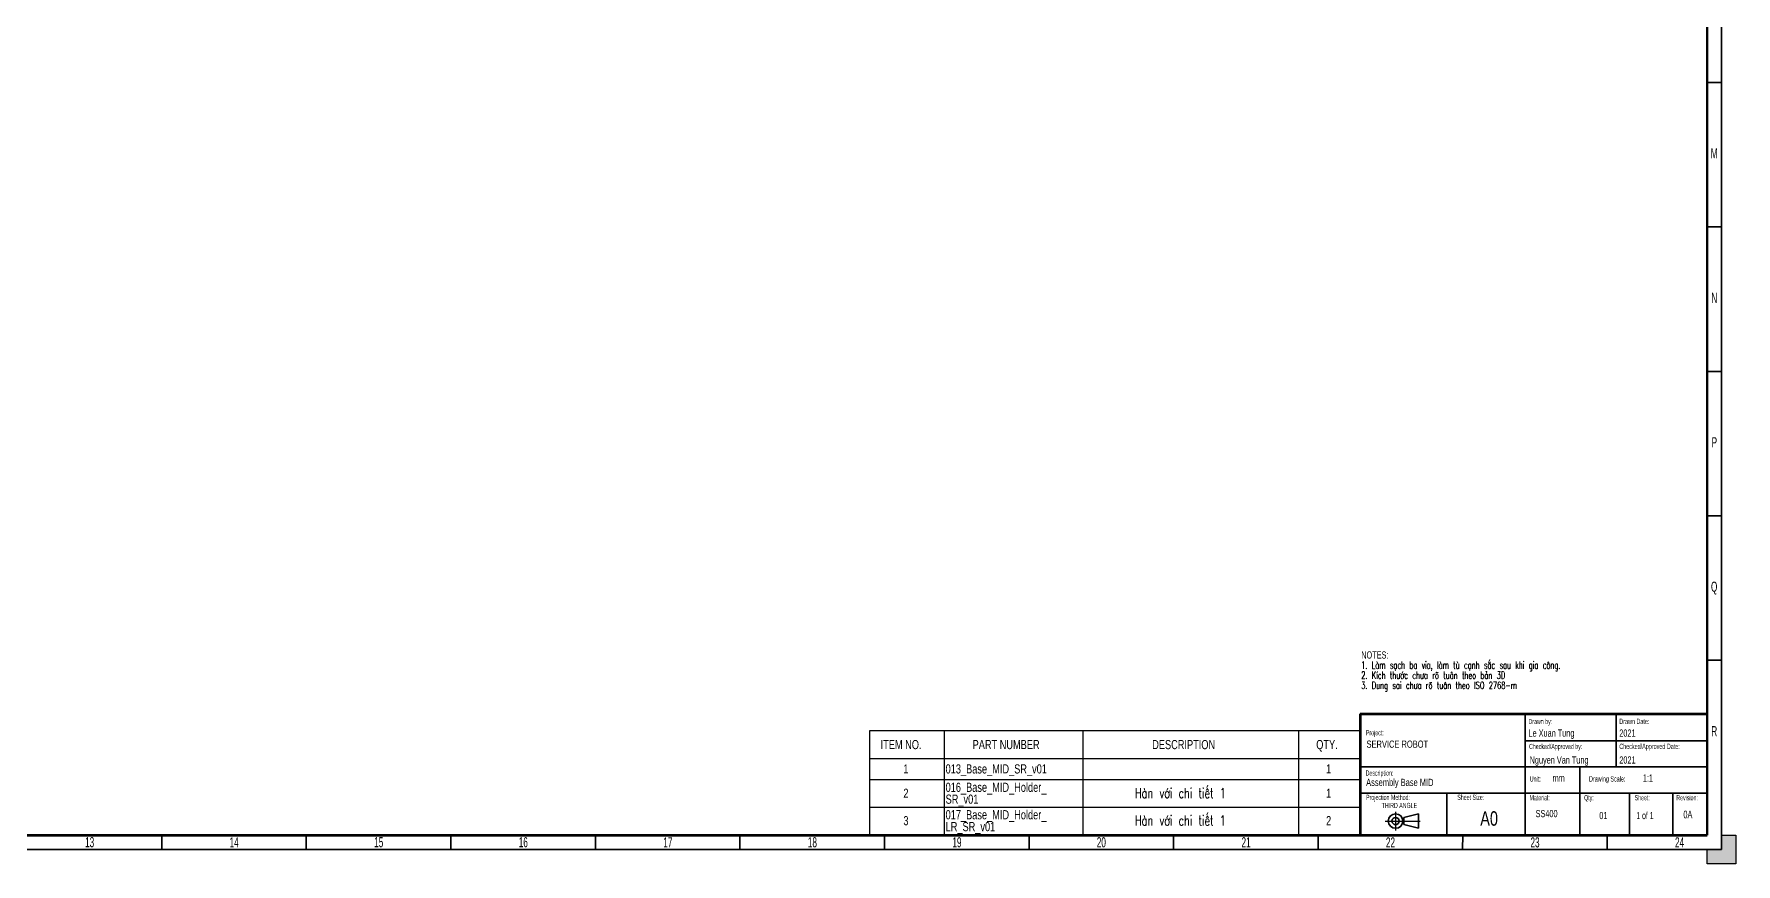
# Model space of a CAD drawing. Header units: millimetres. Extents: x 0 to 1189, y 0 to 841.
# Drawn here: x 600 to 1189, y 0 to 287 of the extents above; entities that cross this region are included whole.
import ezdxf

# ---------------------------------------------------------------- set-up
doc = ezdxf.new("R2010")
doc.units = ezdxf.units.MM
doc.layers.add('BORDER', color=7, linetype='Continuous')
doc.layers.add('TRIM', color=7, linetype='Continuous')
doc.styles.add('SLDTEXTSTYLE0', font='TXT', dxfattribs={"width": 0.605})
doc.styles.add('SLDTEXTSTYLE1', font='TXT', dxfattribs={"width": 0.57})
doc.styles.add('SLDTEXTSTYLE2', font='TXT', dxfattribs={"width": 0.75})
doc.styles.add('SLDTEXTSTYLE3', font='TXT', dxfattribs={"width": 0.605, "bigfont": 'bigfont'})
doc.styles.add('SLDTEXTSTYLE4', font='TXT', dxfattribs={"width": 0.694444, "bigfont": 'bigfont'})

# ---------------------------------------------------------------- blocks, each defined once
blk = doc.blocks.new('SW_NOTE_0')
at = {"layer": 'BORDER', "color": 0, "char_height": 1.8, "attachment_point": 1, "style": 'SLDTEXTSTYLE0'}
for s, insert in [('Projection Method:', (0, 2.32)), ('THIRD ANGLE', (5.4, -0.48))]:
    blk.add_mtext(s, dxfattribs=dict(at, insert=insert))
blk = doc.blocks.new('SW_NOTE_1')
at = {"layer": 'BORDER', "color": 0, "char_height": 2.5, "attachment_point": 1}
for s, insert, style in [('NOTES:', (0, 3.22), 'SLDTEXTSTYLE0'), ('1. Làm sạch ba via, làm tù cạnh sắc sau khi gia công.', (0, -0.29), 'SLDTEXTSTYLE3'), ('2. Kích thước chưa rõ tuân theo bản 3D', (0, -3.79), 'SLDTEXTSTYLE3'), ('3. Dung sai chưa rõ tuân theo ISO 2768-m', (0, -7.29), 'SLDTEXTSTYLE3')]:
    blk.add_mtext(s, dxfattribs=dict(at, insert=insert, style=style))
blk = doc.blocks.new('SW_TABLEANNOTATION_0')
at = {"layer": 'BORDER', "color": 0}
for p, q in [((0, 0), (0, -35.85)), ((169.87, 0), (0, 0)), ((25.88, 0), (25.88, -9.51)), ((73.82, 0), (73.82, -9.51)), ((148.44, 0), (148.44, -9.51)), ((169.87, -35.85), (169.87, 0)), ((0, -9.51), (169.87, -9.51)), ((25.88, -9.51), (25.88, -35.85)), ((73.82, -9.51), (73.82, -35.85)), ((148.44, -9.51), (148.44, -35.85)), ((0, -16.83), (169.87, -16.83)), ((0, -26.34), (169.87, -26.34)), ((0, -35.85), (169.87, -35.85))]:
    blk.add_line(p, q, dxfattribs=at)
at = {"layer": 'BORDER', "color": 0, "attachment_point": 1}
for s, insert, char_height, style in [('ITEM NO.', (3.9, -3.12), 3.175, 'SLDTEXTSTYLE2'), ('PART NUMBER', (35.72, -3.12), 3.175, 'SLDTEXTSTYLE2'), ('DESCRIPTION', (97.84, -3.12), 3.175, 'SLDTEXTSTYLE2'), ('QTY.', (154.57, -3.12), 3.175, 'SLDTEXTSTYLE2'), ('1', (11.77, -11.54), 3.17, 'SLDTEXTSTYLE2'), ('013_Base_MID_SR_v01', (26.38, -11.54), 3.175, 'SLDTEXTSTYLE2'), ('1', (157.98, -11.54), 3.17, 'SLDTEXTSTYLE2'), ('2', (11.77, -19.96), 3.17, 'SLDTEXTSTYLE2'), ('016_Base_MID_Holder_', (26.38, -17.9), 3.175, 'SLDTEXTSTYLE2'), ('SR_v01', (26.38, -22.01), 3.175, 'SLDTEXTSTYLE2'), ('Hàn với chi tiết 1', (91.93, -19.75), 3.5, 'SLDTEXTSTYLE4'), ('1', (157.98, -19.96), 3.17, 'SLDTEXTSTYLE2'), ('3', (11.77, -29.46), 3.17, 'SLDTEXTSTYLE2'), ('017_Base_MID_Holder_', (26.38, -27.41), 3.175, 'SLDTEXTSTYLE2'), ('Hàn với chi tiết 1', (91.93, -29.25), 3.5, 'SLDTEXTSTYLE4'), ('2', (157.98, -29.46), 3.17, 'SLDTEXTSTYLE2'), ('LR_SR_v01', (26.38, -31.52), 3.175, 'SLDTEXTSTYLE2')]:
    blk.add_mtext(s, dxfattribs=dict(at, insert=insert, char_height=char_height, style=style))

msp = doc.modelspace()

# ---------------------------------------------------------------- hatches: boundary and pattern name
at = {"layer": 'TRIM'}
msp.add_hatch(color=256, dxfattribs=at).paths.add_polyline_path([(1189, 10), (1184, 10), (1184, 5), (1179, 5), (1179, 0), (1189, 0)], flags=0)

# ---------------------------------------------------------------- linework, layer by layer
at = {"layer": 'BORDER', "lineweight": 35}
for p, q in [((1184, 836), (1184, 5)), ((1179, 270.5), (1184, 270.5)), ((1179, 220.5), (1184, 220.5)), ((1179, 170.5), (1184, 170.5)), ((1179, 120.5), (1184, 120.5)), ((1179, 70.5), (1184, 70.5)), ((1116.05, 52), (1116.05, 10)), ((1147.57, 52), (1147.57, 33.57)), ((1179, 42.57), (1116.05, 42.57)), ((1116.05, 33.57), (1059.04, 33.57)), ((1179.09, 33.57), (1116.05, 33.57)), ((1089.04, 24.57), (1059, 24.57)), ((1116.05, 24.57), (1089.04, 24.57)), ((1089.04, 24.57), (1089.04, 10)), ((644.5, 10), (644.5, 5)), ((694.5, 10), (694.5, 5)), ((744.5, 10), (744.5, 5)), ((794.5, 10), (794.5, 5)), ((844.5, 10), (844.5, 5)), ((894.5, 10), (894.5, 5)), ((944.5, 10), (944.5, 5)), ((994.5, 10), (994.5, 5)), ((1044.5, 10), (1044.5, 5)), ((1094.54, 10), (1094.47, 5)), ((1144.5, 10), (1144.5, 5)), ((15, 5), (1184, 5))]:
    msp.add_line(p, q, dxfattribs=at)
at = {"layer": 'BORDER', "lineweight": 50}
msp.add_line((1179, 831), (1179, 10), dxfattribs=at)
at = {"layer": 'BORDER', "lineweight": 70}
for p, q in [((1059.04, 52), (1179.04, 52)), ((20, 10), (1179, 10))]:
    msp.add_line(p, q, dxfattribs=at)
at = {"layer": 'BORDER', "linetype": 'Continuous', "lineweight": 70}
msp.add_line((1059.04, 52), (1059.04, 10), dxfattribs=at)
at = {"layer": 'BORDER', "linetype": 'Continuous', "lineweight": 35}
for p, q in [((1134.98, 10), (1134.98, 33.57)), ((1179, 24.57), (1116.05, 24.57)), ((1152.2, 10), (1152.2, 24.57)), ((1167.2, 10), (1167.2, 24.57)), ((1079.16, 17.37), (1074.16, 16.12)), ((1074.16, 16.12), (1074.16, 13.62)), ((1074.16, 13.62), (1079.16, 12.37)), ((1079.16, 12.37), (1079.16, 17.37))]:
    msp.add_line(p, q, dxfattribs=at)
at = {"layer": 'BORDER'}
for p, q in [((1071.26, 18.04), (1071.26, 11.59)), ((1067.71, 14.87), (1079.73, 14.87))]:
    msp.add_line(p, q, dxfattribs=at)
at = {"layer": 'BORDER', "linetype": 'Continuous', "lineweight": 35}
for radius in [2.5, 1.25]:
    msp.add_circle((1071.26, 14.87), radius, dxfattribs=at)
at = {"layer": 'TRIM'}
for p, q in [((1184, 5), (1184, 10)), ((1184, 10), (1189, 10)), ((1189, 10), (1189, 0)), ((1179, 0), (1179, 5)), ((1179, 5), (1184, 5)), ((1189, 0), (1179, 0))]:
    msp.add_line(p, q, dxfattribs=at)

# ---------------------------------------------------------------- block references
at = {"layer": 'BORDER'}
for name, p in [('SW_NOTE_1', (1059.39, 70.38)), ('SW_TABLEANNOTATION_0', (889.25, 46.04)), ('SW_NOTE_0', (1061.07, 21.63))]:
    msp.add_blockref(name, p, dxfattribs=at)

# ---------------------------------------------------------------- texts
at = {"layer": 'BORDER', "color": 7, "char_height": 3.5, "attachment_point": 2, "style": 'SLDTEXTSTYLE0'}
for s, insert in [('M', (1181.46, 247.72)), ('N', (1181.51, 197.72)), ('P', (1181.52, 147.72)), ('Q', (1181.46, 97.72)), ('R', (1181.49, 47.72)), ('13', (619.57, 9.29)), ('14', (669.56, 9.24)), ('15', (719.56, 9.29)), ('16', (769.56, 9.29)), ('17', (819.57, 9.23)), ('18', (869.56, 9.26)), ('19', (919.56, 9.26)), ('20', (969.5, 9.26)), ('21', (1019.56, 9.26)), ('22', (1069.5, 9.23)), ('23', (1119.5, 9.23)), ('24', (1169.49, 9.23))]:
    msp.add_mtext(s, dxfattribs=dict(at, insert=insert))
at = {"layer": 'BORDER'}
for s, insert, char_height, attachment_point, style in [('Drawn by:', (1117.25, 50.22), 1.8, 1, 'SLDTEXTSTYLE0'), ('Drawn Date:', (1148.65, 50.28), 1.8521, 1, 'SLDTEXTSTYLE0'), ('Project:', (1061.01, 46.33), 1.8, 1, 'SLDTEXTSTYLE0'), ('SERVICE ROBOT', (1061.23, 42.73), 2.5, 1, 'SLDTEXTSTYLE2'), ('Le Xuan Tung', (1117.25, 46.56), 2.5, 1, 'SLDTEXTSTYLE0'), ('Checked/Approved by:', (1117.44, 41.58), 1.8, 1, 'SLDTEXTSTYLE0'), ('Checked/Approved Date:', (1148.65, 41.64), 1.8521, 1, 'SLDTEXTSTYLE0'), ('2021', (1148.65, 46.56), 2.5, 1, 'SLDTEXTSTYLE0'), ('Nguyen Van Tung', (1117.63, 37.25), 2.5, 1, 'SLDTEXTSTYLE0'), ('2021', (1148.65, 37.25), 2.5, 1, 'SLDTEXTSTYLE0'), ('Description:', (1060.9, 32.38), 1.8, 1, 'SLDTEXTSTYLE0'), ('Assembly Base MID', (1061.08, 29.5), 2.5, 1, 'SLDTEXTSTYLE2'), ('Unit:', (1117.65, 30.37), 1.852, 1, 'SLDTEXTSTYLE0'), ('mm', (1125.57, 31), 2.5, 1, 'SLDTEXTSTYLE0'), ('Drawing Scale:', (1138.17, 30.37), 1.8521, 1, 'SLDTEXTSTYLE0'), ('1:1', (1156.78, 31), 2.5, 1, 'SLDTEXTSTYLE0'), ('Sheet Size:', (1097.26, 23.99), 1.8, 2, 'SLDTEXTSTYLE0'), ('Material:', (1117.61, 23.84), 1.8, 1, 'SLDTEXTSTYLE0'), ('Qty:', (1136.48, 23.84), 1.8, 1, 'SLDTEXTSTYLE0'), ('Sheet:', (1153.95, 23.84), 1.8, 1, 'SLDTEXTSTYLE0'), ('Revision:', (1168.36, 23.84), 1.8, 1, 'SLDTEXTSTYLE0'), ('A0', (1103.62, 18.25), 5, 2, 'SLDTEXTSTYLE2'), ('SS400', (1119.7, 18.7), 2.5, 1, 'SLDTEXTSTYLE0'), ('01', (1141.73, 18.03), 2.5, 1, 'SLDTEXTSTYLE0'), ('1 of 1', (1154.54, 18.03), 2.5, 1, 'SLDTEXTSTYLE1'), ('0A', (1170.81, 18.45), 2.646, 1, 'SLDTEXTSTYLE0')]:
    msp.add_mtext(s, dxfattribs=dict(at, insert=insert, char_height=char_height, attachment_point=attachment_point, style=style))

doc.saveas('drawing.dxf')
